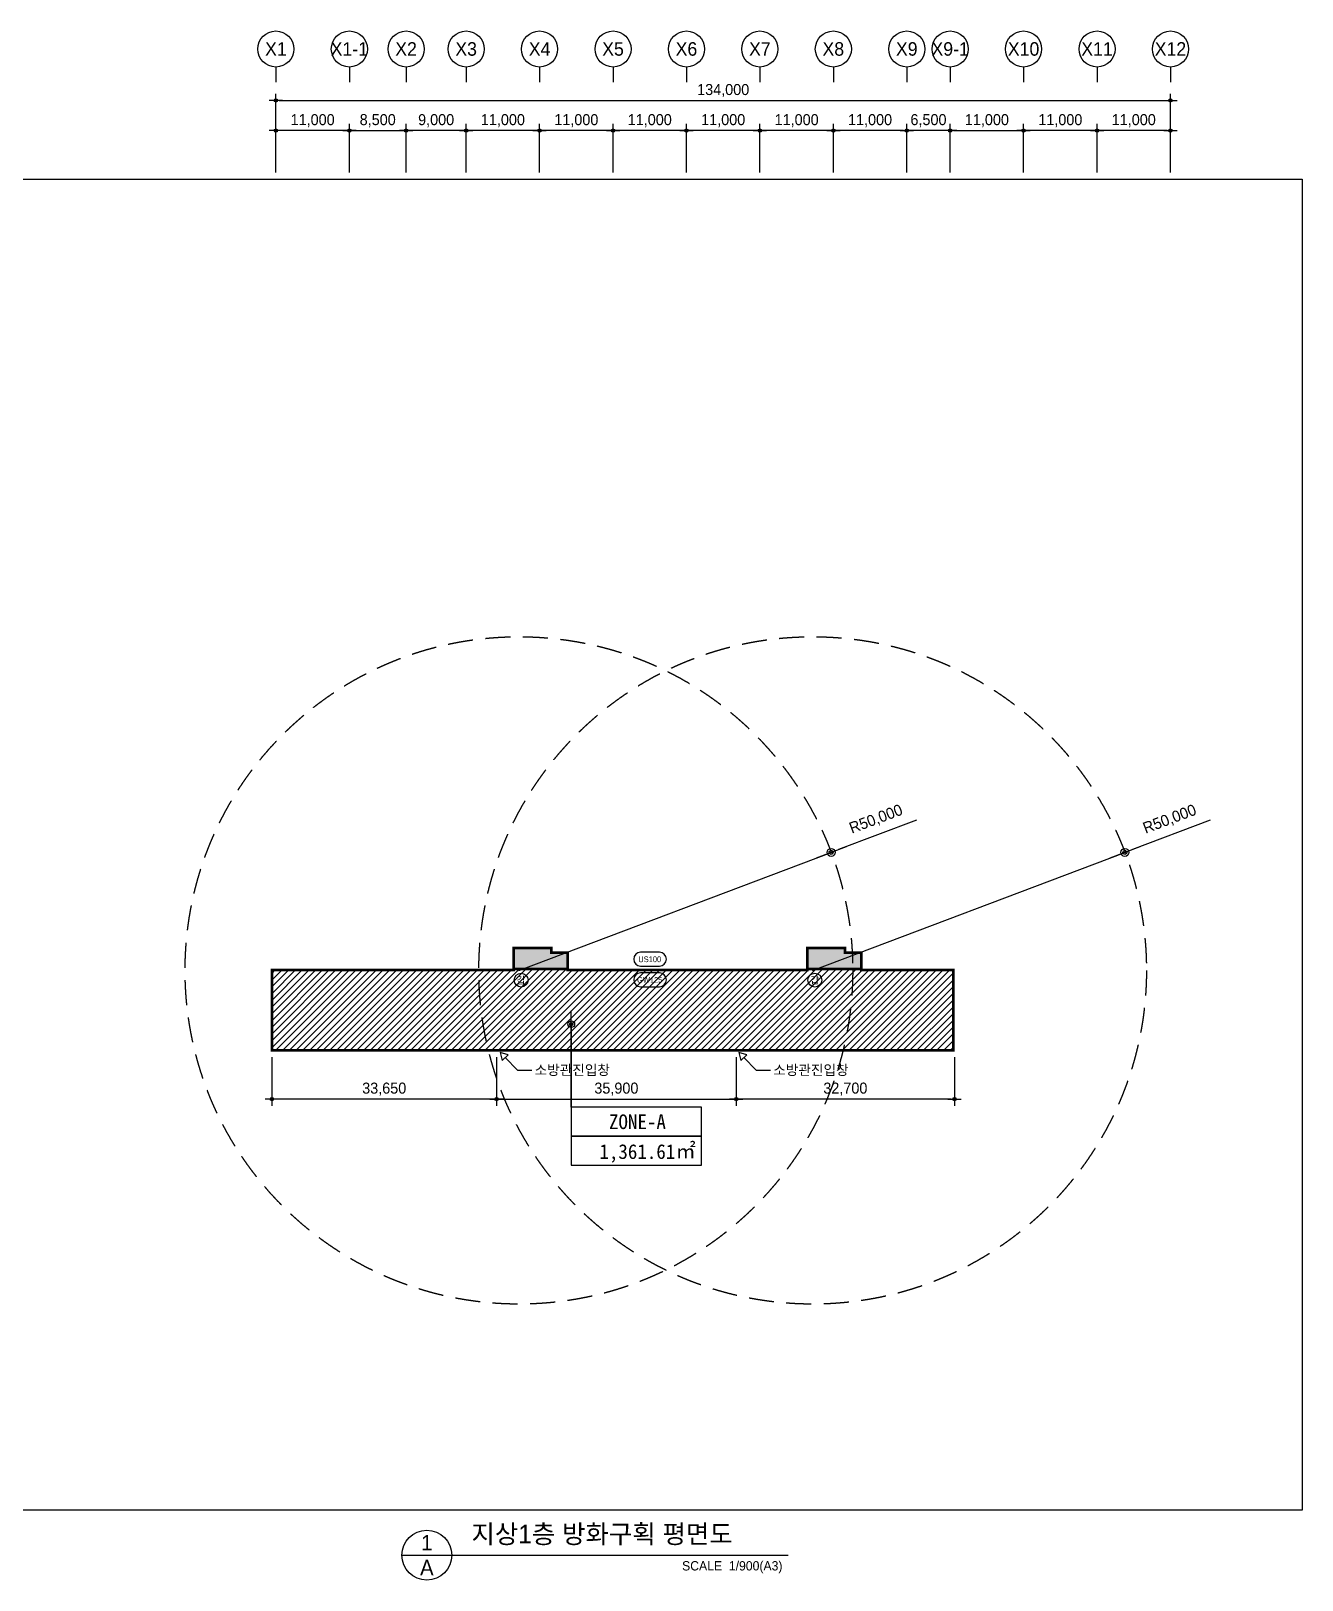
# Model space of a CAD drawing. Header units: millimetres. Extents: x 252828975 to 254701257, y 504285920 to 504535855.
# Drawn here: x 253641686 to 253832078, y 504303638 to 504535739 of the extents above; entities that cross this region are included whole.
import ezdxf
from ezdxf.enums import TextEntityAlignment as Align

# ---------------------------------------------------------------- set-up
doc = ezdxf.new("R2010")
doc.units = ezdxf.units.MM
doc.set_wipeout_variables(frame=1)
doc.linetypes.add('HID', pattern=[2.3, 1.5, -0.8])
doc.linetypes.add('HIDDEN2', pattern=[0.1875, 0.125, -0.0625])
for name, color, linetype in [('4A.TEC DIM', 7, 'Continuous'), ('4A.TEC DIM 1', 7, 'Continuous'), ('4A.TEC TEXT', 7, 'Continuous'), ('4A.TEC TEXT 2', 3, 'Continuous'), ('4A.TEC 심볼', 7, 'Continuous'), ('DIM', 7, 'Continuous'), ('방화구획', 6, 'Continuous'), ('방화면적', 3, 'Continuous')]:
    doc.layers.add(name, color=color, linetype=linetype)
doc.layers.add('DEFPOINT', color=135, linetype='Continuous', plot=False)
doc.styles.add('1', font='')
doc.styles.add('GHS', font='malgun.ttf')
doc.styles.add('나눔고딕', font='')
doc.styles.add('돋움', font='')
doc.styles.add('울릉도L', font='')
doc.styles.get('1').set_extended_font_data('DotumChe')
doc.styles.get('나눔고딕').set_extended_font_data('Dotum')
doc.styles.get('돋움').set_extended_font_data('Dotum')
doc.styles.get('울릉도L').set_extended_font_data('Dotum')
doc.dimstyles.new('DIM_200(외부치수)', dxfattribs={"dimscale": 200, "dimtxt": 3.3, "dimasz": 1, "dimexe": 2, "dimexo": 2, "dimgap": 1, "dimtad": 1, "dimdec": 0, "dimdsep": 46, "dimlunit": 6, "dimtxsty": '돋움', "dimblk1": 'DIMDOT', "dimblk2": 'DIMDOT', "dimsah": 1, "dimcen": 2.5, "dimdle": 1.5, "dimclrd": 1, "dimclre": 7, "dimclrt": 2, "dimadec": 0, "dimazin": 0, "dimtfac": 1, "dimtdec": 0, "dimtix": 1, "dimtmove": 2, "dimatfit": 3, "dimldrblk": 'DIMDOT', "dimfxl": 1, "dimtvp": 1, "dimtolj": 1, "dimtzin": 0, "dimarcsym": 0})
doc.dimstyles.new('DIM_400(외부치수)', dxfattribs={"dimscale": 1200, "dimtxt": 3.3, "dimasz": 1, "dimexe": 2, "dimexo": 2, "dimgap": 1, "dimtad": 1, "dimdec": 0, "dimdsep": 46, "dimlunit": 6, "dimtxsty": '울릉도L', "dimblk1": 'DIMDOT', "dimblk2": 'DIMDOT', "dimsah": 1, "dimcen": 2.5, "dimdle": 1.5, "dimclrd": 8, "dimclre": 8, "dimclrt": 3, "dimadec": 0, "dimazin": 0, "dimtfac": 1, "dimtdec": 0, "dimtix": 1, "dimtmove": 2, "dimatfit": 3, "dimldrblk": 'DIMDOT', "dimfxl": 1, "dimtvp": 1, "dimtolj": 1, "dimtzin": 0, "dimarcsym": 0})
doc.dimstyles.new('DIM_600(외부치수)', dxfattribs={"dimscale": 400, "dimtxt": 3.3, "dimasz": 1, "dimexe": 2, "dimexo": 2, "dimgap": 1, "dimtad": 1, "dimdec": 0, "dimdsep": 46, "dimlunit": 6, "dimtxsty": '나눔고딕', "dimblk1": 'DIMDOT', "dimblk2": 'DIMDOT', "dimsah": 1, "dimcen": 2.5, "dimdle": 1.5, "dimclrd": 8, "dimclre": 8, "dimclrt": 3, "dimadec": 0, "dimazin": 0, "dimtfac": 1, "dimtdec": 0, "dimtix": 1, "dimtmove": 2, "dimatfit": 3, "dimldrblk": 'DIMDOT', "dimfxl": 1, "dimtvp": 1, "dimtolj": 1, "dimtzin": 0, "dimarcsym": 0})

# ---------------------------------------------------------------- blocks, each defined once
blk = doc.blocks.new('DIMDOT')
at = {"color": 0}
blk.add_line((-2, 0), (2, 0), dxfattribs=at)
for radius in [0.5, 0.25]:
    blk.add_circle((0, 0), radius, dxfattribs=at)
blk = doc.blocks.new('*D109')
at = {"layer": '4A.TEC DIM', "color": 8, "lineweight": -2, "transparency": 16777216}
for p, q in [((169308, -49972), (169308, -38188)), ((169808, -39188), (302808, -39188)), ((303308, -49972), (303308, -38188))]:
    blk.add_line(p, q, dxfattribs=at)
at = {"layer": 'Defpoints', "color": 0, "transparency": 16777216}
for p in [(303308, -39188), (169308, -50972), (303308, -50972)]:
    blk.add_point(p, dxfattribs=at)
at = {"layer": '4A.TEC DIM', "color": 8, "lineweight": -2, "transparency": 16777216, "xscale": 500, "yscale": 500, "zscale": 500, "rotation": 180}
blk.add_blockref('DIMDOT', (169308, -39188), dxfattribs=at)
at = {"layer": '4A.TEC DIM', "color": 8, "lineweight": -2, "transparency": 16777216, "xscale": 500, "yscale": 500, "zscale": 500}
blk.add_blockref('DIMDOT', (303308, -39188), dxfattribs=at)
at = {"layer": '4A.TEC DIM', "color": 3, "transparency": 16777216, "insert": (236308, -37703), "char_height": 1650, "attachment_point": 5, "style": '나눔고딕'}
blk.add_mtext('\\A1;134,000', dxfattribs=at)
blk = doc.blocks.new('ccs122')
at = {"layer": '4A.TEC 심볼'}
blk.add_line((0, 8), (0, 3), dxfattribs=at)
blk.add_circle((0, 14), 6, dxfattribs=at)
at = {"layer": '4A.TEC TEXT 2', "color": 3, "style": 'GHS'}
blk.add_attdef('NO', text='', height=4.5, dxfattribs=at).set_placement((-0.01, 14.02), align=Align.MIDDLE_CENTER)
blk = doc.blocks.new('*D110')
at = {"layer": '4A.TEC DIM', "color": 8, "lineweight": -2, "transparency": 16777216}
for p, q in [((292308, -49972), (292308, -42699)), ((302808, -43699), (292808, -43699)), ((303308, -49972), (303308, -42699))]:
    blk.add_line(p, q, dxfattribs=at)
at = {"layer": 'Defpoints', "color": 0, "transparency": 16777216}
for p in [(292308, -43699), (292308, -50972), (303308, -50972)]:
    blk.add_point(p, dxfattribs=at)
at = {"layer": '4A.TEC DIM', "color": 8, "lineweight": -2, "transparency": 16777216, "xscale": 500, "yscale": 500, "zscale": 500, "rotation": 180}
blk.add_blockref('DIMDOT', (292308, -43699), dxfattribs=at)
at = {"layer": '4A.TEC DIM', "color": 8, "lineweight": -2, "transparency": 16777216, "xscale": 500, "yscale": 500, "zscale": 500}
blk.add_blockref('DIMDOT', (303308, -43699), dxfattribs=at)
at = {"layer": '4A.TEC DIM', "color": 3, "transparency": 16777216, "insert": (297808, -42214), "char_height": 1650, "attachment_point": 5, "style": '나눔고딕'}
blk.add_mtext('\\A1;11,000', dxfattribs=at)
blk = doc.blocks.new('*D119')
at = {"layer": '4A.TEC DIM', "color": 8, "lineweight": -2, "transparency": 16777216}
for p, q in [((169308, -49972), (169308, -42699)), ((179808, -43699), (169808, -43699)), ((180308, -49972), (180308, -42699))]:
    blk.add_line(p, q, dxfattribs=at)
at = {"layer": 'Defpoints', "color": 0, "transparency": 16777216}
for p in [(169308, -43699), (169308, -50972), (180308, -50972)]:
    blk.add_point(p, dxfattribs=at)
at = {"layer": '4A.TEC DIM', "color": 8, "lineweight": -2, "transparency": 16777216, "xscale": 500, "yscale": 500, "zscale": 500, "rotation": 180}
blk.add_blockref('DIMDOT', (169308, -43699), dxfattribs=at)
at = {"layer": '4A.TEC DIM', "color": 8, "lineweight": -2, "transparency": 16777216, "xscale": 500, "yscale": 500, "zscale": 500}
blk.add_blockref('DIMDOT', (180308, -43699), dxfattribs=at)
at = {"layer": '4A.TEC DIM', "color": 3, "transparency": 16777216, "insert": (174808, -42214), "char_height": 1650, "attachment_point": 5, "style": '나눔고딕'}
blk.add_mtext('\\A1;11,000', dxfattribs=at)
blk = doc.blocks.new('*D120')
at = {"layer": '4A.TEC DIM', "color": 8, "lineweight": -2, "transparency": 16777216}
for p, q in [((188808, -49972), (188808, -42699)), ((197308, -43699), (189308, -43699)), ((197808, -49972), (197808, -42699))]:
    blk.add_line(p, q, dxfattribs=at)
at = {"layer": 'Defpoints', "color": 0, "transparency": 16777216}
for p in [(188808, -43699), (188808, -50972), (197808, -50972)]:
    blk.add_point(p, dxfattribs=at)
at = {"layer": '4A.TEC DIM', "color": 8, "lineweight": -2, "transparency": 16777216, "xscale": 500, "yscale": 500, "zscale": 500, "rotation": 180}
blk.add_blockref('DIMDOT', (188808, -43699), dxfattribs=at)
at = {"layer": '4A.TEC DIM', "color": 8, "lineweight": -2, "transparency": 16777216, "xscale": 500, "yscale": 500, "zscale": 500}
blk.add_blockref('DIMDOT', (197808, -43699), dxfattribs=at)
at = {"layer": '4A.TEC DIM', "color": 3, "transparency": 16777216, "insert": (193308, -42214), "char_height": 1650, "attachment_point": 5, "style": '나눔고딕'}
blk.add_mtext('\\A1;9,000', dxfattribs=at)
blk = doc.blocks.new('*D121')
at = {"layer": '4A.TEC DIM', "color": 8, "lineweight": -2, "transparency": 16777216}
for p, q in [((197808, -49972), (197808, -42699)), ((208308, -43699), (198308, -43699)), ((208808, -49972), (208808, -42699))]:
    blk.add_line(p, q, dxfattribs=at)
at = {"layer": 'Defpoints', "color": 0, "transparency": 16777216}
for p in [(197808, -43699), (197808, -50972), (208808, -50972)]:
    blk.add_point(p, dxfattribs=at)
at = {"layer": '4A.TEC DIM', "color": 8, "lineweight": -2, "transparency": 16777216, "xscale": 500, "yscale": 500, "zscale": 500, "rotation": 180}
blk.add_blockref('DIMDOT', (197808, -43699), dxfattribs=at)
at = {"layer": '4A.TEC DIM', "color": 8, "lineweight": -2, "transparency": 16777216, "xscale": 500, "yscale": 500, "zscale": 500}
blk.add_blockref('DIMDOT', (208808, -43699), dxfattribs=at)
at = {"layer": '4A.TEC DIM', "color": 3, "transparency": 16777216, "insert": (203308, -42214), "char_height": 1650, "attachment_point": 5, "style": '나눔고딕'}
blk.add_mtext('\\A1;11,000', dxfattribs=at)
blk = doc.blocks.new('*D122')
at = {"layer": '4A.TEC DIM', "color": 8, "lineweight": -2, "transparency": 16777216}
for p, q in [((208808, -49972), (208808, -42699)), ((219308, -43699), (209308, -43699)), ((219808, -49972), (219808, -42699))]:
    blk.add_line(p, q, dxfattribs=at)
at = {"layer": 'Defpoints', "color": 0, "transparency": 16777216}
for p in [(208808, -43699), (208808, -50972), (219808, -50972)]:
    blk.add_point(p, dxfattribs=at)
at = {"layer": '4A.TEC DIM', "color": 8, "lineweight": -2, "transparency": 16777216, "xscale": 500, "yscale": 500, "zscale": 500, "rotation": 180}
blk.add_blockref('DIMDOT', (208808, -43699), dxfattribs=at)
at = {"layer": '4A.TEC DIM', "color": 8, "lineweight": -2, "transparency": 16777216, "xscale": 500, "yscale": 500, "zscale": 500}
blk.add_blockref('DIMDOT', (219808, -43699), dxfattribs=at)
at = {"layer": '4A.TEC DIM', "color": 3, "transparency": 16777216, "insert": (214308, -42214), "char_height": 1650, "attachment_point": 5, "style": '나눔고딕'}
blk.add_mtext('\\A1;11,000', dxfattribs=at)
blk = doc.blocks.new('*D123')
at = {"layer": '4A.TEC DIM', "color": 8, "lineweight": -2, "transparency": 16777216}
for p, q in [((219808, -49972), (219808, -42699)), ((230308, -43699), (220308, -43699)), ((230808, -49972), (230808, -42699))]:
    blk.add_line(p, q, dxfattribs=at)
at = {"layer": 'Defpoints', "color": 0, "transparency": 16777216}
for p in [(219808, -43699), (219808, -50972), (230808, -50972)]:
    blk.add_point(p, dxfattribs=at)
at = {"layer": '4A.TEC DIM', "color": 8, "lineweight": -2, "transparency": 16777216, "xscale": 500, "yscale": 500, "zscale": 500, "rotation": 180}
blk.add_blockref('DIMDOT', (219808, -43699), dxfattribs=at)
at = {"layer": '4A.TEC DIM', "color": 8, "lineweight": -2, "transparency": 16777216, "xscale": 500, "yscale": 500, "zscale": 500}
blk.add_blockref('DIMDOT', (230808, -43699), dxfattribs=at)
at = {"layer": '4A.TEC DIM', "color": 3, "transparency": 16777216, "insert": (225308, -42214), "char_height": 1650, "attachment_point": 5, "style": '나눔고딕'}
blk.add_mtext('\\A1;11,000', dxfattribs=at)
blk = doc.blocks.new('*D124')
at = {"layer": '4A.TEC DIM', "color": 8, "lineweight": -2, "transparency": 16777216}
for p, q in [((230808, -49972), (230808, -42699)), ((241308, -43699), (231308, -43699)), ((241808, -49972), (241808, -42699))]:
    blk.add_line(p, q, dxfattribs=at)
at = {"layer": 'Defpoints', "color": 0, "transparency": 16777216}
for p in [(230808, -43699), (230808, -50972), (241808, -50972)]:
    blk.add_point(p, dxfattribs=at)
at = {"layer": '4A.TEC DIM', "color": 8, "lineweight": -2, "transparency": 16777216, "xscale": 500, "yscale": 500, "zscale": 500, "rotation": 180}
blk.add_blockref('DIMDOT', (230808, -43699), dxfattribs=at)
at = {"layer": '4A.TEC DIM', "color": 8, "lineweight": -2, "transparency": 16777216, "xscale": 500, "yscale": 500, "zscale": 500}
blk.add_blockref('DIMDOT', (241808, -43699), dxfattribs=at)
at = {"layer": '4A.TEC DIM', "color": 3, "transparency": 16777216, "insert": (236308, -42214), "char_height": 1650, "attachment_point": 5, "style": '나눔고딕'}
blk.add_mtext('\\A1;11,000', dxfattribs=at)
blk = doc.blocks.new('*D125')
at = {"layer": '4A.TEC DIM', "color": 8, "lineweight": -2, "transparency": 16777216}
for p, q in [((241808, -49972), (241808, -42699)), ((252308, -43699), (242308, -43699)), ((252808, -49972), (252808, -42699))]:
    blk.add_line(p, q, dxfattribs=at)
at = {"layer": 'Defpoints', "color": 0, "transparency": 16777216}
for p in [(241808, -43699), (241808, -50972), (252808, -50972)]:
    blk.add_point(p, dxfattribs=at)
at = {"layer": '4A.TEC DIM', "color": 8, "lineweight": -2, "transparency": 16777216, "xscale": 500, "yscale": 500, "zscale": 500, "rotation": 180}
blk.add_blockref('DIMDOT', (241808, -43699), dxfattribs=at)
at = {"layer": '4A.TEC DIM', "color": 8, "lineweight": -2, "transparency": 16777216, "xscale": 500, "yscale": 500, "zscale": 500}
blk.add_blockref('DIMDOT', (252808, -43699), dxfattribs=at)
at = {"layer": '4A.TEC DIM', "color": 3, "transparency": 16777216, "insert": (247308, -42214), "char_height": 1650, "attachment_point": 5, "style": '나눔고딕'}
blk.add_mtext('\\A1;11,000', dxfattribs=at)
blk = doc.blocks.new('*D126')
at = {"layer": '4A.TEC DIM', "color": 8, "lineweight": -2, "transparency": 16777216}
for p, q in [((252808, -49972), (252808, -42699)), ((263308, -43699), (253308, -43699)), ((263808, -49972), (263808, -42699))]:
    blk.add_line(p, q, dxfattribs=at)
at = {"layer": 'Defpoints', "color": 0, "transparency": 16777216}
for p in [(252808, -43699), (252808, -50972), (263808, -50972)]:
    blk.add_point(p, dxfattribs=at)
at = {"layer": '4A.TEC DIM', "color": 8, "lineweight": -2, "transparency": 16777216, "xscale": 500, "yscale": 500, "zscale": 500, "rotation": 180}
blk.add_blockref('DIMDOT', (252808, -43699), dxfattribs=at)
at = {"layer": '4A.TEC DIM', "color": 8, "lineweight": -2, "transparency": 16777216, "xscale": 500, "yscale": 500, "zscale": 500}
blk.add_blockref('DIMDOT', (263808, -43699), dxfattribs=at)
at = {"layer": '4A.TEC DIM', "color": 3, "transparency": 16777216, "insert": (258308, -42214), "char_height": 1650, "attachment_point": 5, "style": '나눔고딕'}
blk.add_mtext('\\A1;11,000', dxfattribs=at)
blk = doc.blocks.new('*D127')
at = {"layer": '4A.TEC DIM', "color": 8, "lineweight": -2, "transparency": 16777216}
for p, q in [((263308, -43699), (262808, -43699)), ((263808, -49972), (263808, -42699)), ((270308, -43699), (263808, -43699)), ((270308, -49972), (270308, -42699)), ((270808, -43699), (271308, -43699))]:
    blk.add_line(p, q, dxfattribs=at)
at = {"layer": 'Defpoints', "color": 0, "transparency": 16777216}
for p in [(263808, -43699), (263808, -50972), (270308, -50972)]:
    blk.add_point(p, dxfattribs=at)
at = {"layer": '4A.TEC DIM', "color": 8, "lineweight": -2, "transparency": 16777216, "xscale": 500, "yscale": 500, "zscale": 500}
blk.add_blockref('DIMDOT', (263808, -43699), dxfattribs=at)
at = {"layer": '4A.TEC DIM', "color": 8, "lineweight": -2, "transparency": 16777216, "xscale": 500, "yscale": 500, "zscale": 500, "rotation": 180}
blk.add_blockref('DIMDOT', (270308, -43699), dxfattribs=at)
at = {"layer": '4A.TEC DIM', "color": 3, "transparency": 16777216, "insert": (267058, -42214), "char_height": 1650, "attachment_point": 5, "style": '나눔고딕'}
blk.add_mtext('\\A1;6,500', dxfattribs=at)
blk = doc.blocks.new('*D128')
at = {"layer": '4A.TEC DIM', "color": 8, "lineweight": -2, "transparency": 16777216}
for p, q in [((281308, -49972), (281308, -42699)), ((291808, -43699), (281808, -43699)), ((292308, -49972), (292308, -42699))]:
    blk.add_line(p, q, dxfattribs=at)
at = {"layer": 'Defpoints', "color": 0, "transparency": 16777216}
for p in [(281308, -43699), (281308, -50972), (292308, -50972)]:
    blk.add_point(p, dxfattribs=at)
at = {"layer": '4A.TEC DIM', "color": 8, "lineweight": -2, "transparency": 16777216, "xscale": 500, "yscale": 500, "zscale": 500, "rotation": 180}
blk.add_blockref('DIMDOT', (281308, -43699), dxfattribs=at)
at = {"layer": '4A.TEC DIM', "color": 8, "lineweight": -2, "transparency": 16777216, "xscale": 500, "yscale": 500, "zscale": 500}
blk.add_blockref('DIMDOT', (292308, -43699), dxfattribs=at)
at = {"layer": '4A.TEC DIM', "color": 3, "transparency": 16777216, "insert": (286808, -42214), "char_height": 1650, "attachment_point": 5, "style": '나눔고딕'}
blk.add_mtext('\\A1;11,000', dxfattribs=at)
blk = doc.blocks.new('*D133')
at = {"layer": '4A.TEC DIM', "color": 8, "lineweight": -2, "transparency": 16777216}
for p, q in [((180308, -49972), (180308, -42699)), ((180808, -43699), (188308, -43699)), ((188808, -49972), (188808, -42699))]:
    blk.add_line(p, q, dxfattribs=at)
at = {"layer": 'Defpoints', "color": 0, "transparency": 16777216}
for p in [(188808, -43699), (180308, -50972), (188808, -50972)]:
    blk.add_point(p, dxfattribs=at)
at = {"layer": '4A.TEC DIM', "color": 8, "lineweight": -2, "transparency": 16777216, "xscale": 500, "yscale": 500, "zscale": 500, "rotation": 180}
blk.add_blockref('DIMDOT', (180308, -43699), dxfattribs=at)
at = {"layer": '4A.TEC DIM', "color": 8, "lineweight": -2, "transparency": 16777216, "xscale": 500, "yscale": 500, "zscale": 500}
blk.add_blockref('DIMDOT', (188808, -43699), dxfattribs=at)
at = {"layer": '4A.TEC DIM', "color": 3, "transparency": 16777216, "insert": (184558, -42214), "char_height": 1650, "attachment_point": 5, "style": '나눔고딕'}
blk.add_mtext('\\A1;8,500', dxfattribs=at)
blk = doc.blocks.new('*D134')
at = {"layer": '4A.TEC DIM', "color": 8, "lineweight": -2, "transparency": 16777216}
for p, q in [((270308, -49972), (270308, -42699)), ((270808, -43699), (280808, -43699)), ((281308, -49972), (281308, -42699))]:
    blk.add_line(p, q, dxfattribs=at)
at = {"layer": 'Defpoints', "color": 0, "transparency": 16777216}
for p in [(281308, -43699), (270308, -50972), (281308, -50972)]:
    blk.add_point(p, dxfattribs=at)
at = {"layer": '4A.TEC DIM', "color": 8, "lineweight": -2, "transparency": 16777216, "xscale": 500, "yscale": 500, "zscale": 500, "rotation": 180}
blk.add_blockref('DIMDOT', (270308, -43699), dxfattribs=at)
at = {"layer": '4A.TEC DIM', "color": 8, "lineweight": -2, "transparency": 16777216, "xscale": 500, "yscale": 500, "zscale": 500}
blk.add_blockref('DIMDOT', (281308, -43699), dxfattribs=at)
at = {"layer": '4A.TEC DIM', "color": 3, "transparency": 16777216, "insert": (275808, -42214), "char_height": 1650, "attachment_point": 5, "style": '나눔고딕'}
blk.add_mtext('\\A1;11,000', dxfattribs=at)
blk = doc.blocks.new('zw$E99D')
at = {"layer": '4A.TEC 심볼', "elevation": -3333}
for points in [[(-193245, 130184), (-196061, 130184, 1), (-196061, 128110), (-193245, 128110, 1)], [(-193245, 127090), (-196061, 127090, 1), (-196061, 125016), (-193245, 125016, 1)]]:
    blk.add_lwpolyline(points, format="xyb", close=True, dxfattribs=at)
at = {"layer": '4A.TEC 심볼'}
for centre in [(-213964, 126013, -2083), (-169964, 126013, -2083)]:
    blk.add_circle(centre, 1037, dxfattribs=at)
at = {"layer": '4A.TEC TEXT', "style": '돋움'}
for s, p in [('US100', (-194696, 129130, -3333)), ('GW125', (-194696, 126037, -3333))]:
    blk.add_text(s, height=855.5, dxfattribs=at).set_placement(p, align=Align.MIDDLE)
at = {"layer": '4A.TEC TEXT', "style": '1'}
for p in [(-213974, 125990, -2083), (-169974, 125990, -2083)]:
    blk.add_text('갑', height=1037, dxfattribs=at).set_placement(p, align=Align.MIDDLE_CENTER)
blk = doc.blocks.new('zw$AB5D')
h = blk.add_hatch()
h.set_pattern_fill('ANSI31', color=254, scale=225)
h.set_pattern_definition([(45, (-1940012.9, 1109917.04), (-505.1394, 505.1394), [])])
h.paths.add_polyline_path([(101780, -159371), (101780, -171399), (203807, -171399), (203807, -159371), (192005, -159371), (192005, -159374), (190032, -159374), (190032, -159236), (181942, -159236), (181942, -159371), (148005, -159371), (148005, -159374), (146032, -159374), (146032, -159236), (137942, -159236), (137942, -159371)])
at = {"layer": '방화구획'}
h = blk.add_hatch(color=254, dxfattribs=at)
h.paths.add_polyline_path([(137942, -156096), (137942, -159236), (146032, -159236), (146032, -156786), (143582, -156786), (143582, -156096)])
h.paths.add_polyline_path([(181942, -156096), (181942, -159236), (190032, -159236), (190032, -156786), (187582, -156786), (187582, -156096)])
at = {"layer": '방화구획', "color": 210, "linetype": 'HID', "ltscale": 500, "const_width": 400, "elevation": -3333}
for points in [[(137942, -156096), (143582, -156096), (143582, -156786), (146032, -156786), (146032, -159236), (137942, -159236)], [(181942, -156096), (187582, -156096), (187582, -156786), (190032, -156786), (190032, -159236), (181942, -159236)], [(101780, -159371), (137942, -159371), (137942, -159236), (146032, -159236), (146032, -159374), (148005, -159374), (148005, -159371), (181942, -159371), (181942, -159236), (190032, -159236), (190032, -159374), (192005, -159374), (192005, -159371), (203807, -159371), (203807, -171399), (101780, -171399)]]:
    blk.add_lwpolyline(points, close=True, dxfattribs=at)
blk = doc.blocks.new('*D147')
at = {"layer": '4A.TEC DIM 1', "color": 8, "linetype": 'ByBlock', "lineweight": -2, "transparency": 16777216}
for p, q in [((83596, 104092), (77013, 93494)), ((50000, 50000), (76380, 92474))]:
    blk.add_line(p, q, dxfattribs=at)
at = {"layer": 'Defpoints', "color": 0, "transparency": 16777216}
for p in [(76380, 92474), (50000, 50000)]:
    blk.add_point(p, dxfattribs=at)
at = {"layer": '4A.TEC DIM 1', "color": 8, "lineweight": -2, "transparency": 16777216, "xscale": 1200, "yscale": 1200, "zscale": 1200, "rotation": 238.1562189976001}
blk.add_blockref('DIMDOT', (76380, 92474), dxfattribs=at)
at = {"layer": '4A.TEC DIM 1', "color": 3, "transparency": 16777216, "insert": (78750, 100465), "char_height": 1680, "attachment_point": 5, "rotation": 58.15622, "style": '돋움'}
blk.add_mtext('\\A1;R50,000', dxfattribs=at)
blk = doc.blocks.new('*D203')
at = {"layer": '4A.TEC DIM', "color": 8, "lineweight": -2, "transparency": 16777216}
for p, q in [((253677774, 504381977), (253677774, 504374704)), ((253711424, 504381977), (253711424, 504374704)), ((253710924, 504375704), (253678274, 504375704))]:
    blk.add_line(p, q, dxfattribs=at)
at = {"layer": 'Defpoints', "color": 0, "transparency": 16777216}
for p in [(253677774, 504382977), (253711424, 504382977), (253677774, 504375704)]:
    blk.add_point(p, dxfattribs=at)
at = {"layer": '4A.TEC DIM', "color": 8, "lineweight": -2, "transparency": 16777216, "xscale": 500, "yscale": 500, "zscale": 500, "rotation": 180}
blk.add_blockref('DIMDOT', (253677774, 504375704), dxfattribs=at)
at = {"layer": '4A.TEC DIM', "color": 8, "lineweight": -2, "transparency": 16777216, "xscale": 500, "yscale": 500, "zscale": 500}
blk.add_blockref('DIMDOT', (253711424, 504375704), dxfattribs=at)
at = {"layer": '4A.TEC DIM', "color": 3, "transparency": 16777216, "insert": (253694599, 504377189), "char_height": 1650, "attachment_point": 5, "style": '나눔고딕'}
blk.add_mtext('\\A1;33,650', dxfattribs=at)
blk = doc.blocks.new('*D204')
at = {"layer": '4A.TEC DIM', "color": 8, "lineweight": -2, "transparency": 16777216}
for p, q in [((253711424, 504381977), (253711424, 504374704)), ((253747324, 504381977), (253747324, 504374704)), ((253711924, 504375704), (253746824, 504375704))]:
    blk.add_line(p, q, dxfattribs=at)
at = {"layer": 'Defpoints', "color": 0, "transparency": 16777216}
for p in [(253711424, 504382977), (253747324, 504382977), (253747324, 504375704)]:
    blk.add_point(p, dxfattribs=at)
at = {"layer": '4A.TEC DIM', "color": 8, "lineweight": -2, "transparency": 16777216, "xscale": 500, "yscale": 500, "zscale": 500, "rotation": 180}
blk.add_blockref('DIMDOT', (253711424, 504375704), dxfattribs=at)
at = {"layer": '4A.TEC DIM', "color": 8, "lineweight": -2, "transparency": 16777216, "xscale": 500, "yscale": 500, "zscale": 500}
blk.add_blockref('DIMDOT', (253747324, 504375704), dxfattribs=at)
at = {"layer": '4A.TEC DIM', "color": 3, "transparency": 16777216, "insert": (253729374, 504377189), "char_height": 1650, "attachment_point": 5, "style": '나눔고딕'}
blk.add_mtext('\\A1;35,900', dxfattribs=at)
blk = doc.blocks.new('*D205')
at = {"layer": '4A.TEC DIM', "color": 8, "lineweight": -2, "transparency": 16777216}
for p, q in [((253747324, 504381977), (253747324, 504374704)), ((253780024, 504381977), (253780024, 504374704)), ((253779524, 504375704), (253747824, 504375704))]:
    blk.add_line(p, q, dxfattribs=at)
at = {"layer": 'Defpoints', "color": 0, "transparency": 16777216}
for p in [(253747324, 504382977), (253780024, 504382977), (253747324, 504375704)]:
    blk.add_point(p, dxfattribs=at)
at = {"layer": '4A.TEC DIM', "color": 8, "lineweight": -2, "transparency": 16777216, "xscale": 500, "yscale": 500, "zscale": 500, "rotation": 180}
blk.add_blockref('DIMDOT', (253747324, 504375704), dxfattribs=at)
at = {"layer": '4A.TEC DIM', "color": 8, "lineweight": -2, "transparency": 16777216, "xscale": 500, "yscale": 500, "zscale": 500}
blk.add_blockref('DIMDOT', (253780024, 504375704), dxfattribs=at)
at = {"layer": '4A.TEC DIM', "color": 3, "transparency": 16777216, "insert": (253763674, 504377189), "char_height": 1650, "attachment_point": 5, "style": '나눔고딕'}
blk.add_mtext('\\A1;32,700', dxfattribs=at)
blk = doc.blocks.new('dwgFD3B')
at = {"layer": 'DEFPOINT', "elevation": -0.45}
blk.add_lwpolyline([(98105, -50972.46), (323011.22, -50972.46), (323011.22, -250400.62), (98105, -250400.62)], close=True, dxfattribs=at)
at = {"layer": '4A.TEC 심볼'}
ref = blk.add_blockref('ccs122', (169307.63, -37775.62, -1666.67), dxfattribs=dict(at, xscale=449.999997974715, yscale=449.999997974715, zscale=449.999997974715))
ref.add_attrib('NO', 'X1', dxfattribs={"layer": '0', "color": 3, "height": 2025, "style": '울릉도L'}).set_placement((169304.85, -31467.56, -1666.67), align=Align.MIDDLE_CENTER)
ref = blk.add_blockref('ccs122', (180307.63, -37775.62, -0.45), dxfattribs=dict(at, xscale=449.999997974715, yscale=449.999997974715, zscale=449.999997974715))
ref.add_attrib('NO', 'X1-1', dxfattribs={"layer": '0', "color": 3, "height": 2025, "style": '울릉도L'}).set_placement((180304.85, -31467.56, -0.45), align=Align.MIDDLE_CENTER)
ref = blk.add_blockref('ccs122', (188807.63, -37775.62, -0.45), dxfattribs=dict(at, xscale=449.999997974715, yscale=449.999997974715, zscale=449.999997974715))
ref.add_attrib('NO', 'X2', dxfattribs={"layer": '0', "color": 3, "height": 2025, "style": '울릉도L'}).set_placement((188804.85, -31467.56, -0.45), align=Align.MIDDLE_CENTER)
ref = blk.add_blockref('ccs122', (197807.63, -37775.62, -0.45), dxfattribs=dict(at, xscale=449.999997974715, yscale=449.999997974715, zscale=449.999997974715))
ref.add_attrib('NO', 'X3', dxfattribs={"layer": '0', "color": 3, "height": 2025, "style": '울릉도L'}).set_placement((197804.85, -31467.56, -0.45), align=Align.MIDDLE_CENTER)
ref = blk.add_blockref('ccs122', (208807.63, -37775.62, -0.45), dxfattribs=dict(at, xscale=449.999997974715, yscale=449.999997974715, zscale=449.999997974715))
ref.add_attrib('NO', 'X4', dxfattribs={"layer": '0', "color": 3, "height": 2025, "style": '울릉도L'}).set_placement((208804.85, -31467.56, -0.45), align=Align.MIDDLE_CENTER)
ref = blk.add_blockref('ccs122', (219807.63, -37775.62, -0.45), dxfattribs=dict(at, xscale=449.999997974715, yscale=449.999997974715, zscale=449.999997974715))
ref.add_attrib('NO', 'X5', dxfattribs={"layer": '0', "color": 3, "height": 2025, "style": '울릉도L'}).set_placement((219804.85, -31467.56, -0.45), align=Align.MIDDLE_CENTER)
ref = blk.add_blockref('ccs122', (230807.63, -37775.62, -0.45), dxfattribs=dict(at, xscale=449.999997974715, yscale=449.999997974715, zscale=449.999997974715))
ref.add_attrib('NO', 'X6', dxfattribs={"layer": '0', "color": 3, "height": 2025, "style": '울릉도L'}).set_placement((230804.85, -31467.56, -0.45), align=Align.MIDDLE_CENTER)
ref = blk.add_blockref('ccs122', (241807.63, -37775.61, -0.45), dxfattribs=dict(at, xscale=449.999997974715, yscale=449.999997974715, zscale=449.999997974715))
ref.add_attrib('NO', 'X7', dxfattribs={"layer": '0', "color": 3, "height": 2025, "style": '울릉도L'}).set_placement((241804.85, -31467.55, -0.45), align=Align.MIDDLE_CENTER)
ref = blk.add_blockref('ccs122', (252807.63, -37775.62, -0.45), dxfattribs=dict(at, xscale=449.999997974715, yscale=449.999997974715, zscale=449.999997974715))
ref.add_attrib('NO', 'X8', dxfattribs={"layer": '0', "color": 3, "height": 2025, "style": '울릉도L'}).set_placement((252804.85, -31467.55, -0.45), align=Align.MIDDLE_CENTER)
ref = blk.add_blockref('ccs122', (263807.63, -37775.61, -0.45), dxfattribs=dict(at, xscale=449.999997974715, yscale=449.999997974715, zscale=449.999997974715))
ref.add_attrib('NO', 'X9', dxfattribs={"layer": '0', "color": 3, "height": 2025, "style": '울릉도L'}).set_placement((263804.85, -31467.55, -0.45), align=Align.MIDDLE_CENTER)
ref = blk.add_blockref('ccs122', (270307.63, -37775.61, -0.45), dxfattribs=dict(at, xscale=449.999997974715, yscale=449.999997974715, zscale=449.999997974715))
ref.add_attrib('NO', 'X9-1', dxfattribs={"layer": '0', "color": 3, "height": 2025, "style": '울릉도L'}).set_placement((270304.85, -31467.55, -0.45), align=Align.MIDDLE_CENTER)
ref = blk.add_blockref('ccs122', (281307.63, -37775.62, -0.45), dxfattribs=dict(at, xscale=449.999997974715, yscale=449.999997974715, zscale=449.999997974715))
ref.add_attrib('NO', 'X10', dxfattribs={"layer": '0', "color": 3, "height": 2025, "style": '울릉도L'}).set_placement((281304.85, -31467.56, -0.45), align=Align.MIDDLE_CENTER)
ref = blk.add_blockref('ccs122', (292307.63, -37775.62, -0.45), dxfattribs=dict(at, xscale=449.999997974715, yscale=449.999997974715, zscale=449.999997974715))
ref.add_attrib('NO', 'X11', dxfattribs={"layer": '0', "color": 3, "height": 2025, "style": '울릉도L'}).set_placement((292304.85, -31467.56, -0.45), align=Align.MIDDLE_CENTER)
ref = blk.add_blockref('ccs122', (303307.63, -37775.62, -0.45), dxfattribs=dict(at, xscale=449.999997974715, yscale=449.999997974715, zscale=449.999997974715))
ref.add_attrib('NO', 'X12', dxfattribs={"layer": '0', "color": 3, "height": 2025, "style": '울릉도L'}).set_placement((303304.85, -31467.56, -0.45), align=Align.MIDDLE_CENTER)
at = {"layer": '4A.TEC DIM'}
for base, p1, p2, picture, middle in [((303307.63, -39187.59, -1666.67), (169307.63, -50972.46, -1666.67), (303307.63, -50972.46, -1666.67), '*D109', (236307.63, -37702.51, -1666.67)), ((169307.63, -43699.04, -1666.67), (180307.63, -50972.45, -1666.67), (169307.63, -50972.45, -1666.67), '*D119', (174807.63, -42213.96, -1666.67)), ((188807.63, -43699.04, -0.45), (197807.63, -50972.45, -0.45), (188807.63, -50972.45, -0.45), '*D120', (193307.63, -42213.96, -0.45)), ((197807.63, -43699.04, -0.45), (208807.63, -50972.45, -0.45), (197807.63, -50972.45, -0.45), '*D121', (203307.63, -42213.96, -0.45)), ((208807.63, -43699.04, -0.45), (219807.63, -50972.45, -0.45), (208807.63, -50972.45, -0.45), '*D122', (214307.63, -42213.96, -0.45)), ((219807.63, -43699.04, -0.45), (230807.63, -50972.45, -0.45), (219807.63, -50972.45, -0.45), '*D123', (225307.63, -42213.96, -0.45)), ((230807.63, -43699.04, -0.45), (241807.63, -50972.45, -0.45), (230807.63, -50972.45, -0.45), '*D124', (236307.63, -42213.96, -0.45)), ((241807.63, -43699.04, -0.45), (252807.63, -50972.45, -0.45), (241807.63, -50972.45, -0.45), '*D125', (247307.63, -42213.96, -0.45)), ((252807.63, -43699.04, -0.45), (263807.63, -50972.45, -0.45), (252807.63, -50972.45, -0.45), '*D126', (258307.63, -42213.96, -0.45)), ((263807.63, -43699.04, -0.45), (270307.63, -50972.45, -0.45), (263807.63, -50972.45, -0.45), '*D127', (267057.63, -42213.96, -0.45)), ((281307.63, -43699.04, -0.45), (292307.63, -50972.45, -0.45), (281307.63, -50972.45, -0.45), '*D128', (286807.63, -42213.96, -0.45)), ((292307.63, -43699.04, -0.45), (303307.63, -50972.45, -0.45), (292307.63, -50972.45, -0.45), '*D110', (297807.63, -42213.96, -0.45))]:
    dim = blk.add_linear_dim(base=base, p1=p1, p2=p2, dimstyle='DIM_600(외부치수)', override={"dimscale": 500, "dimdec": 1, "dimblk1": 'DIMDOT', "dimblk2": 'DIMDOT'}, dxfattribs=at)
    dim.commit()
    dim.dimension.update_dxf_attribs({"geometry": picture, "text_midpoint": middle})
for base, p1, p2, picture, middle in [((188807.63, -43699.04, -0.45), (180307.63, -50972.45, -0.45), (188807.63, -50972.45, -0.45), '*D133', (184557.63, -42213.96, -0.45)), ((281307.63, -43699.04, -0.45), (270307.63, -50972.45, -0.45), (281307.63, -50972.45, -0.45), '*D134', (275807.63, -42213.96, -0.45))]:
    dim = blk.add_linear_dim(base=base, p1=p1, p2=p2, angle=180, dimstyle='DIM_600(외부치수)', override={"dimscale": 500, "dimdec": 1, "dimblk1": 'DIMDOT', "dimblk2": 'DIMDOT'}, dxfattribs=at)
    dim.commit()
    dim.dimension.update_dxf_attribs({"geometry": picture, "text_midpoint": middle})
blk = doc.blocks.new('zw$2514')
at = {"color": 4, "linetype": 'HIDDEN2', "ltscale": 30000}
blk.add_circle((50000, 50000), 50000, dxfattribs=at)
at = {"layer": '4A.TEC DIM 1', "linetype": 'ByBlock'}
dim = blk.add_radius_dim(center=(50000, 50000), mpoint=(76380.3, 92474.5), dimstyle='DIM_400(외부치수)', override={"dimtxt": 1.4, "dimexe": 3, "dimtih": 0, "dimtxsty": '돋움', "dimtix": 1, "dimtmove": 2}, dxfattribs=at)
dim.commit()
dim.dimension.update_dxf_attribs({"geometry": '*D147', "text_midpoint": (78749.8, 100465.2)})

msp = doc.modelspace()

# ---------------------------------------------------------------- linework, layer by layer
at = {"layer": '4A.TEC 심볼'}
msp.add_line((253697258.02, 504307363.54, 3332.88), (253755126.81, 504307363.54, 3332.88), dxfattribs=at)
at = {"layer": '4A.TEC 심볼', "color": 1}
for points in [[(253711953.8, 504382673.3), (253712277.33, 504381465.9), (253713161.21, 504382349.78)], [(253747703.8, 504382673.3), (253748027.33, 504381465.9), (253748911.21, 504382349.78)]]:
    msp.add_lwpolyline(points, close=True, dxfattribs=at)
for points in [[(253712719.27, 504381907.84), (253714580.16, 504380046.95)], [(253748469.27, 504381907.84), (253750330.16, 504380046.95)], [(253714580.16, 504380046.95), (253716705.26, 504380046.95)], [(253750330.16, 504380046.95), (253752455.26, 504380046.95)]]:
    msp.add_lwpolyline(points, dxfattribs=at)
at = {"layer": '4A.TEC 심볼'}
msp.add_circle((253700984.02, 504307363.54, 3332.88), 3726, dxfattribs=at)
at = {"layer": 'DEFPOINT', "elevation": 3332.88}
msp.add_lwpolyline([(253607171.54, 504513541.7), (253832077.77, 504513541.7), (253832077.77, 504314113.54), (253607171.54, 504314113.54)], close=True, dxfattribs=at)

# ---------------------------------------------------------------- block references
msp.add_blockref('dwgFD3B', (253509066.54, 504564514.16, 3333.33))
at = {"layer": '4A.TEC 심볼'}
for name, p in [('zw$AB5D', (253576032, 504554413.54, 3332.88)), ('zw$E99D', (253929066.54, 504267514.16, 3333.33))]:
    msp.add_blockref(name, p, dxfattribs=at)
at = {"layer": '방화면적', "rotation": 322.5492943049505}
for p in [(253644676.4, 504385687.42, -0.45), (253688676.4, 504385687.42, -0.45)]:
    msp.add_blockref('zw$2514', p, dxfattribs=at)

# ---------------------------------------------------------------- texts
at = {"layer": '4A.TEC TEXT', "style": '돋움'}
for p in [(253717120, 504380060), (253752870, 504380060)]:
    msp.add_text('소방관진입창', height=1500, dxfattribs=at).set_placement(p, align=Align.MIDDLE_LEFT)
at = {"layer": '4A.TEC TEXT 2', "color": 3, "style": '나눔고딕'}
msp.add_text('지상1층 방화구획 평면도', height=2794.5, dxfattribs=at).set_placement((253707670.04, 504308295.04, 3332.88), align=Align.BOTTOM_LEFT)
for s, p in [('1', (253700984.02, 504309226.54, 3332.88)), ('A', (253700984.02, 504305500.54, 3332.88))]:
    msp.add_text(s, height=2328.75, dxfattribs=at).set_placement(p, align=Align.MIDDLE)
msp.add_text('SCALE  1/900(A3)', height=1397.25, dxfattribs=at).set_placement((253754251.98, 504304648.79, 3332.88), align=Align.BOTTOM_RIGHT)

# ---------------------------------------------------------------- dimensions: what is measured, and where the dimension line sits
at = {"layer": '4A.TEC DIM'}
dim = msp.add_linear_dim(base=(253677774.17, 504375703.91, -0.45), p1=(253711424.17, 504382977.32, -0.45), p2=(253677774.17, 504382977.32, -0.45), dimstyle='DIM_600(외부치수)', override={"dimscale": 500, "dimdec": 1, "dimblk1": 'DIMDOT', "dimblk2": 'DIMDOT'}, dxfattribs=at)
dim.commit()
dim.dimension.update_dxf_attribs({"geometry": '*D203', "text_midpoint": (253694599.17, 504377188.98, -0.45)})
dim = msp.add_linear_dim(base=(253747324.17, 504375703.91, -0.45), p1=(253780024.17, 504382977.32, -0.45), p2=(253747324.17, 504382977.32, -0.45), angle=0, dimstyle='DIM_600(외부치수)', override={"dimscale": 500, "dimdec": 1, "dimblk1": 'DIMDOT', "dimblk2": 'DIMDOT'}, dxfattribs=at)
dim.commit()
dim.dimension.update_dxf_attribs({"geometry": '*D205', "text_midpoint": (253763674.17, 504377188.98, -0.45)})

# ---------------------------------------------------------------- next in the draw order: wipeouts: each hides what was drawn before it
msp.add_wipeout([(253722624.32, 504374478.56), (253742129.92, 504374478.56), (253742129.92, 504365811.89), (253722624.32, 504365811.89)]).translate(0, 0, 0.45).dxf.layer = '4A.TEC TEXT'

# ---------------------------------------------------------------- next in the draw order: linework, layer by layer
at = {"layer": '방화면적', "ltscale": 2, "elevation": 0.45}
for points in [[(253742129.92, 504374478.56), (253722624.32, 504374478.56), (253722624.32, 504370145.22), (253742129.92, 504370145.22)], [(253742129.92, 504370145.22), (253722624.32, 504370145.22), (253722624.32, 504365811.89), (253742129.92, 504365811.89)]]:
    msp.add_lwpolyline(points, close=True, dxfattribs=at)

# ---------------------------------------------------------------- next in the draw order: texts
at = {"layer": '방화면적', "ltscale": 2, "style": '1'}
for s, p in [('ZONE-A', (253732529.2, 504372302.18, 0.45)), ('㎡', (253739763.57, 504367940.84, 0.45)), ('1,361.61', (253732513.23, 504367833.93, 0.45))]:
    msp.add_text(s, height=2200, dxfattribs=at).set_placement(p, align=Align.MIDDLE_CENTER)

# ---------------------------------------------------------------- next in the draw order: dimensions: what is measured, and where the dimension line sits
at = {"layer": '4A.TEC DIM'}
dim = msp.add_linear_dim(base=(253747324.17, 504375703.91, -0.45), p1=(253711424.17, 504382977.32, -0.45), p2=(253747324.17, 504382977.32, -0.45), angle=180, dimstyle='DIM_600(외부치수)', override={"dimscale": 500, "dimdec": 1, "dimblk1": 'DIMDOT', "dimblk2": 'DIMDOT'}, dxfattribs=at)
dim.commit()
dim.dimension.update_dxf_attribs({"geometry": '*D204', "text_midpoint": (253729374.17, 504377188.98, -0.45)})

# ---------------------------------------------------------------- next in the draw order: leaders
at = {"layer": 'DIM'}
msp.add_leader([(253722624.32, 504386929.22, 0.45), (253722624.32, 504374478.56, 0.45), (253722624.32, 504385236.25, 0.45)], dimstyle='DIM_200(외부치수)', override={"dimasz": 5, "dimgap": 1, "dimtad": 0}, dxfattribs=at)

doc.saveas('drawing.dxf')
